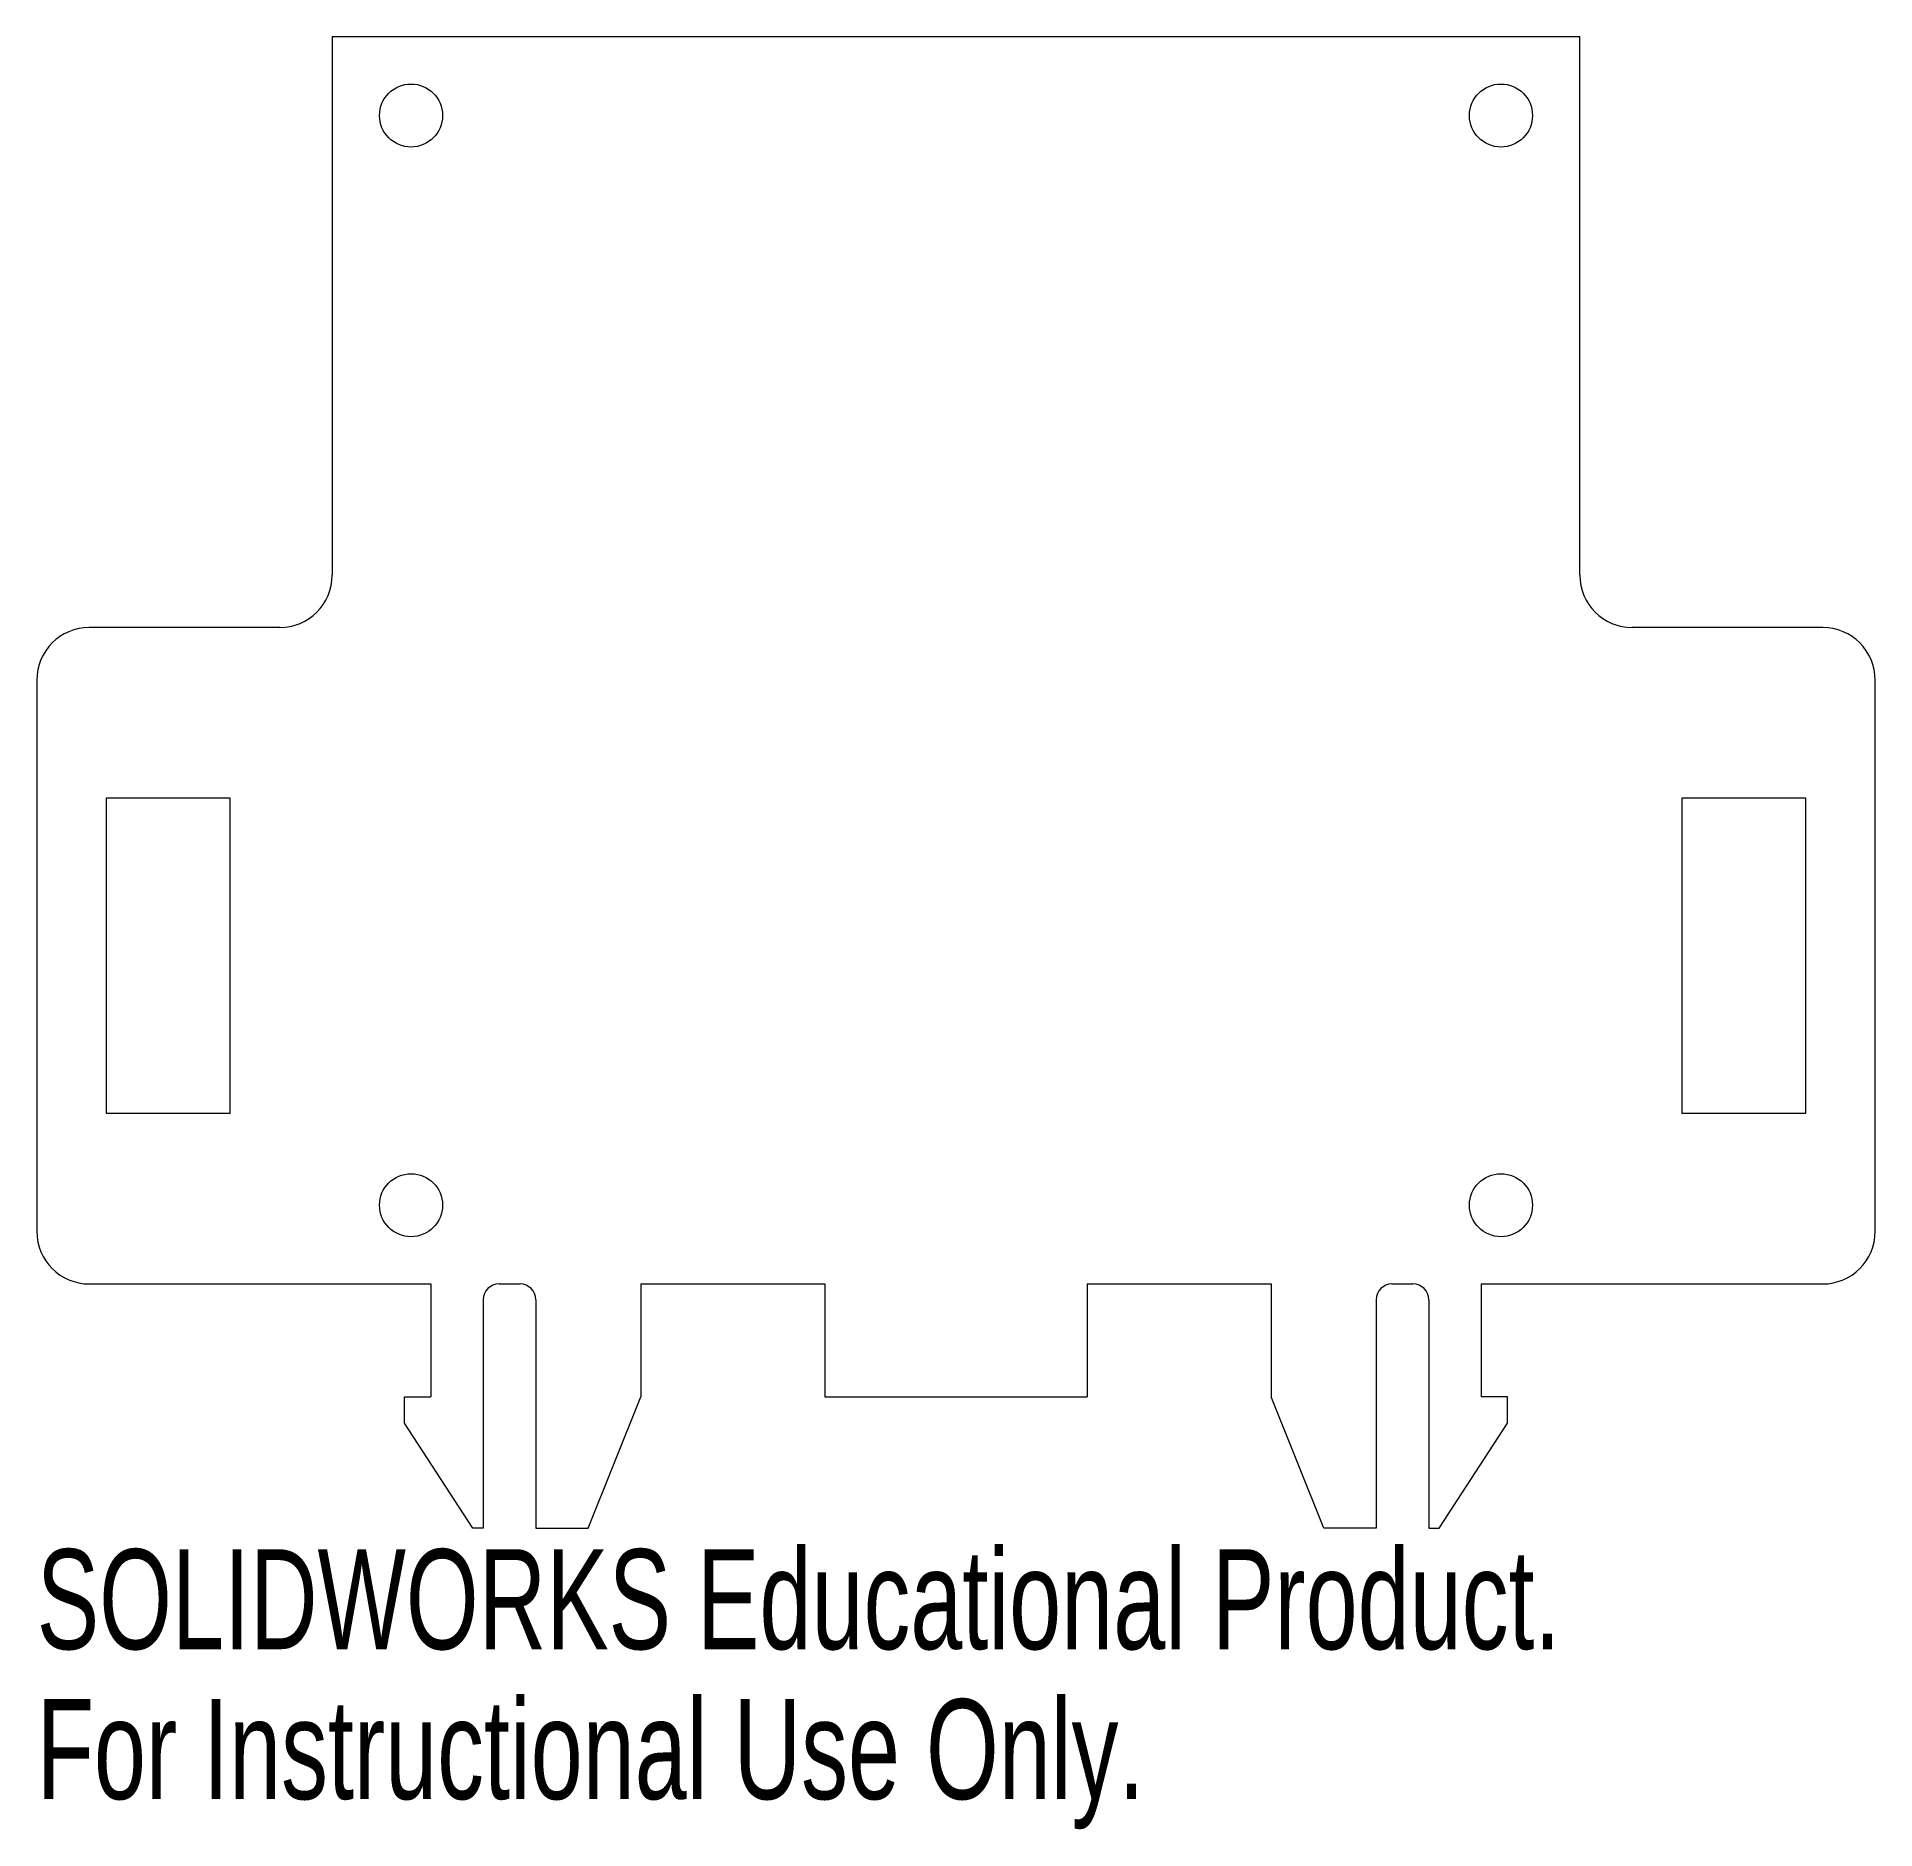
# Paper-space layout '_Top' of a CAD drawing. Header units: inches. Extents: x 0 to 3.5, y -1.04 to 2.38.
import ezdxf

# ---------------------------------------------------------------- set-up
doc = ezdxf.new("R2010")
doc.units = ezdxf.units.IN
doc.header["$MEASUREMENT"] = 0
doc.styles.add('SLDTEXTSTYLE0', font='TXT', dxfattribs={"width": 0.7})

psp = doc.layouts.new('_Top')

# ---------------------------------------------------------------- linework, layer by layer
at = {"color": 7, "linetype": 'Continuous', "lineweight": 15}
for p, q in [((0.5625, 2.375), (0.5625, 1.35)), ((2.9375, 2.375), (0.5625, 2.375)), ((2.9375, 1.35), (2.9375, 2.375)), ((0.4625, 1.25), (0.1, 1.25)), ((3.4, 1.25), (3.0375, 1.25)), ((0, 1.15), (0, 0.1)), ((3.5, 0.1), (3.5, 1.15)), ((0.132, 0.925), (0.132, 0.325)), ((0.368, 0.925), (0.132, 0.925)), ((0.368, 0.325), (0.368, 0.925)), ((3.132, 0.925), (3.132, 0.325)), ((3.368, 0.925), (3.132, 0.925)), ((3.368, 0.325), (3.368, 0.925)), ((0.132, 0.325), (0.368, 0.325)), ((3.132, 0.325), (3.368, 0.325)), ((0.1, 0), (0.75, 0)), ((0.75, 0), (0.75, -0.215)), ((0.88, 0), (0.92, 0)), ((1.15, 0), (1.15, -0.215)), ((1.15, 0), (1.5, 0)), ((1.5, 0), (1.5, -0.215)), ((2, 0), (2, -0.215)), ((2, 0), (2.35, 0)), ((2.35, 0), (2.35, -0.215)), ((2.58, 0), (2.62, 0)), ((2.75, 0), (3.4, 0)), ((2.75, 0), (2.75, -0.215)), ((0.85, -0.03), (0.85, -0.465)), ((0.95, -0.03), (0.95, -0.465)), ((2.55, -0.03), (2.55, -0.465)), ((2.65, -0.03), (2.65, -0.465)), ((0.7, -0.265), (0.7, -0.215)), ((0.7, -0.215), (0.75, -0.215)), ((1.05, -0.465), (1.15, -0.215)), ((1.5, -0.215), (2, -0.215)), ((2.45, -0.465), (2.35, -0.215)), ((2.8, -0.215), (2.75, -0.215)), ((2.8, -0.265), (2.8, -0.215)), ((0.83, -0.465), (0.7, -0.265)), ((2.67, -0.465), (2.8, -0.265)), ((0.85, -0.465), (0.83, -0.465)), ((0.95, -0.465), (1.05, -0.465)), ((2.55, -0.465), (2.45, -0.465)), ((2.65, -0.465), (2.67, -0.465))]:
    psp.add_line(p, q, dxfattribs=at)
for centre in [(0.7125, 2.225), (2.7875, 2.225), (0.7125, 0.15), (2.7875, 0.15)]:
    psp.add_circle(centre, 0.06, dxfattribs=at)
for centre, radius, start, end in [((0.4625, 1.35), 0.1, 270, 0), ((3.0375, 1.35), 0.1, 180, 270), ((0.1, 1.15), 0.1, 90, 180), ((3.4, 1.15), 0.1, 0, 90), ((0.1, 0.1), 0.1, 180, 270), ((3.4, 0.1), 0.1, 270, 0), ((0.88, -0.03), 0.03, 90, 180), ((0.92, -0.03), 0.03, 0, 90), ((2.58, -0.03), 0.03, 90, 180), ((2.62, -0.03), 0.03, 0, 90)]:
    psp.add_arc(centre, radius, start, end, dxfattribs=at)

# ---------------------------------------------------------------- texts
at = {"color": 7, "linetype": 'Continuous', "char_height": 0.1903, "attachment_point": 1, "style": 'SLDTEXTSTYLE0'}
for s, insert in [('SOLIDWORKS Educational Product.', (0, -0.5051)), ('For Instructional Use Only.', (0, -0.7906))]:
    psp.add_mtext(s, dxfattribs=dict(at, insert=insert))

doc.saveas('drawing.dxf')
